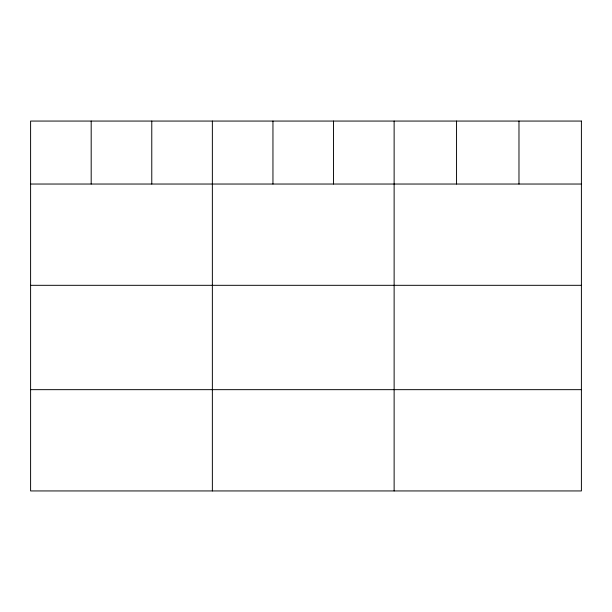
<?xml version="1.0" encoding="UTF-8"?>
<svg xmlns="http://www.w3.org/2000/svg" width="612" height="612" viewBox="0 0 612 612"><rect width="100%" height="100%" fill="white"/><g stroke="black" fill="none" stroke-linecap="round" stroke-linejoin="round"><path stroke-width="0.92" d="M30.6 184.036L581.4 184.036M30.6 285.314L581.4 285.314M30.6 389.66L581.4 389.66M518.976 121.061L518.976 184.036M456.552 121.061L456.552 184.036M394.128 121.061L394.128 490.939M333.54 121.061L333.54 184.036M272.952 121.061L272.952 184.036M212.364 121.061L212.364 490.939M151.776 121.061L151.776 184.036M91.188 121.061L91.188 184.036M581.4 121.061L30.6 121.061L30.6 490.939L581.4 490.939L581.4 121.061"/></g></svg>
